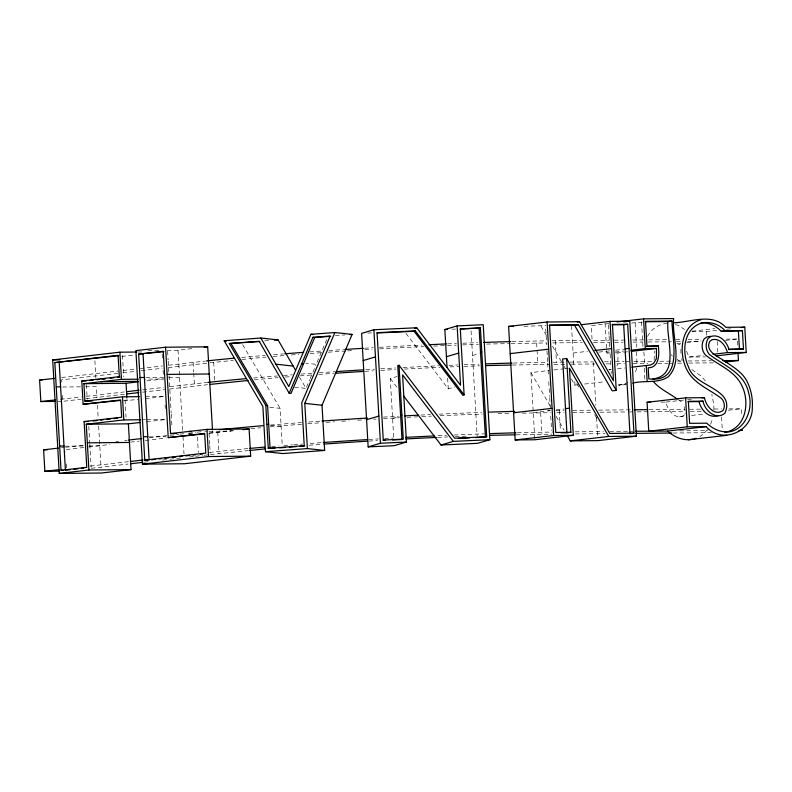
<?xml version="1.0" encoding="UTF-8"?>
<svg xmlns="http://www.w3.org/2000/svg" width="792" height="792" viewBox="0 0 792 792"><rect width="100%" height="100%" fill="white"/><g stroke="black" fill="none" stroke-linecap="round" stroke-linejoin="round"><path stroke-width="0.59" stroke-dasharray="3.96 2.97" d="M643.866 351.965L644.936 364.528M680.902 353.252L680.942 346.47M627.611 351.777L617.988 352.885L617.859 363.261L616.918 365.736M654.182 360.063L654.301 350.965M713.839 409.89L713.899 405.316L711.81 394.267M636.748 368.092L634.837 374.121M710.582 424.294L712.701 418.513M306.484 387.298L309.731 379.655M310.187 378.556L315.751 365.449M326.73 339.56L316.216 364.36L305.87 363.241M647.579 336.442C651.677 328.007 660.736 322.988 670.032 323.215M707.454 429.541L703.524 433.976L699.92 436.521M684.516 414.939C676.012 421.136 667.211 410.117 665.973 402.088L660.073 402.148M627.908 382.318L625.205 383.922L618.681 385.338L629.511 384.09M393.673 437.045L390.298 378.526L397 376.547M472.507 355.519L479.209 353.539M405.95 333.353L448.272 388.872L454.964 386.892M392.604 418.513L399.307 416.533M608.801 369.834L610.909 369.567M121.701 356.42L135.135 354.875M167.191 350.331L178.022 350.232L193.446 348.46M61.707 377.537L118.206 371.042M123.116 370.478L135.402 369.062M140.313 368.498L162.419 365.963M168.567 365.251L193.129 362.429A256.717 13.434 -3.3 0 1 205.366 361.073M117.959 373.378L61.489 379.873L61.627 382.259M122.869 372.814L135.145 371.408M141.283 370.696L162.152 368.3M168.29 367.597L208.791 362.934M210.019 362.795L233.383 360.37M524.205 326.274L545.817 325.562M609.296 323.572L591.258 325.641L592.109 340.461L609.315 340.243M631.541 323.037L642.371 322.166M146.787 380.893L163.588 378.962L145.54 379.13M60.489 399.297L81.368 396.891M86.279 396.327L124.354 391.951M142.778 389.832L163.657 387.437M169.805 386.734L194.367 383.902A256.717 13.434 -3.3 0 1 206.603 382.546M63.954 401.207L81.14 399.227M86.051 398.663L125.334 394.149M142.52 392.179L164.617 389.634M169.528 389.07L207.583 384.694M692.079 331.195L714.938 328.571M692.02 331.709L706.266 331.571L717.097 330.323M726.719 329.215L731.531 328.67M123.443 400.772L137.947 399.485M145.213 398.653L164.597 396.426L145.342 396.604M573.091 353.004L587.535 351.341M598.831 352.123L609.662 350.876M615.681 350.193L624.106 349.223M680.823 343.223L676.012 343.777L680.1 344.579M686.842 342.53L701.276 340.877M606.632 350.618L606.761 352.994L610.375 352.579M615.186 352.024L623.611 351.054M725.423 340.382L737.194 339.025L737.54 344.995M534.748 438.52L530.947 372.596L548.995 370.517M553.806 369.963L563.439 368.864M564.637 368.726L568.25 368.31M686.575 351.212L688.971 357.043L703.405 355.39M146.55 421.74L165.924 419.512L146.668 419.701M608.949 369.824L611.355 369.547M617.374 368.864L624.591 368.032M571.309 378.833L574.952 385.159L577.358 384.882M584.575 384.051L605.029 381.704M60.816 447.846L64.499 447.421M65.726 447.282L84.15 445.163M116.087 441.49L118.543 441.203M124.681 440.5L127.146 440.223M149.252 437.679L178.725 434.293M179.952 434.145L183.645 433.729M188.555 433.165L195.921 432.313M618.285 384.773L625.502 383.942M83.922 447.5L65.508 449.608L65.647 451.994M88.833 446.935L109.702 444.53M130.571 442.134L139.164 441.144M145.302 440.441L166.171 438.045M209.137 433.105L232.482 430.61M209.058 433.194L234.462 430.66M533.254 412.582L550.103 410.642M556.113 409.949L564.538 408.989M90.308 466.072L128.383 461.696M91.298 468.27L128.126 464.033M144.085 462.201L148.995 461.637M162.499 460.083L168.637 459.38M169.864 459.231L183.368 457.687M189.506 456.974L194.416 456.41M195.644 456.271L203.009 455.43M204.237 455.281L209.147 454.717M210.375 454.578L248.48 450.589M665.973 402.088L686.426 399.742M687.634 399.604L693.644 398.911M728.264 410.256L741.213 408.771L741.559 414.731M679.556 416.82L685.575 416.137M691.594 415.444L703.623 414.058M241.986 359.499L260.429 357.618A226.76 11.87 -3.3 0 1 266.112 357.113M254.291 379.843L261.667 379.101A226.76 11.87 -3.3 0 1 277.913 377.665M250.925 428.739L260.766 427.739M264.627 340.887L269.518 340.53M335.353 335.65L344.936 334.937M367.736 333.085L372.626 332.858M451.965 329.215L455.519 329.056M486.585 344.084L509.791 343.599M511.008 343.579L546.539 342.946M512.246 365.053L549.014 364.409M497.93 413.672L511.365 413.394M522.354 413.167L550.559 412.691M516.265 434.798L551.796 434.165M551.925 340.788A256.717 13.434 -3.3 0 1 555.222 340.758L581.041 340.51M614.236 340.194L626.531 340.075M632.679 340.015L643.747 339.917M648.668 339.867L667.111 339.689M675.715 339.61L681.862 339.55M688.01 339.491L701.534 339.362M726.125 339.134L737.194 339.025M552.727 342.887L582.397 342.609M593.535 342.5L609.602 342.352M614.552 342.302L623.205 342.213M633.095 342.124L642.995 342.025M647.935 341.986L671.438 341.758M676.378 341.708L681.328 341.669M687.505 341.609L701.108 341.481M147.936 350.519L161.172 350.391M137.957 352.014L143.966 351.955M606.761 352.994L610.127 352.965M615.74 352.905L617.988 352.885M688.971 357.043L705.385 356.895M553.163 362.261A256.717 13.434 -3.3 0 1 556.459 362.231L565.062 362.152M569.983 362.102L593.347 361.885M604.405 361.776L610.553 361.716M615.473 361.667L624.086 361.588M625.314 361.578L628.996 361.538M633.917 361.498L653.588 361.31M659.736 361.251L672.032 361.132M676.952 361.083L681.872 361.043M688.02 360.984L711.384 360.756M553.964 364.36L565.092 364.261M571.27 364.201L594.772 363.974M605.9 363.875L610.84 363.825M617.027 363.766L624.442 363.696M633.105 363.607L647.935 363.469M657.835 363.38L667.725 363.28M668.963 363.271L672.675 363.231M677.615 363.191L682.565 363.142M688.743 363.082L713.473 362.845M145.896 377.725L163.944 377.556M168.755 377.507L179.596 377.408M62.687 387.001L80.734 386.833M85.546 386.783L96.386 386.684L97.02 397.772M57.866 401.395L62.726 401.346L62.38 395.376M555.944 410.533A256.717 13.434 -3.3 0 1 559.241 410.494L564.161 410.454M572.764 410.365L592.436 410.177M598.584 410.127L630.551 409.82M648.994 409.642L684.654 409.306M689.575 409.256L700.633 409.157M714.166 409.028L721.542 408.949M728.917 408.88L741.213 408.771M556.746 412.632L564.161 412.563M572.824 412.474L592.604 412.286M600.029 412.216L627.224 411.959M628.462 411.949L632.174 411.909M637.124 411.87L685.347 411.404M690.297 411.365L701.425 411.256M143.065 419.73L145.471 419.71M209.137 431.284L230.799 431.076M188.595 433.392L193.406 433.343M575.23 431.828L603.514 431.561M609.662 431.501L628.106 431.333M629.333 431.323L633.026 431.284M679.744 430.838L708.028 430.571M149.302 436.897L166.152 436.729M575.299 433.937L604.969 433.66M672.982 433.016L711.315 432.65M64.894 446.183L84.15 445.995M88.961 445.955L99.792 445.846M294.535 387.149L306.019 388.387L299.277 376.695M269.765 407.227L280.101 408.345L282.209 444.906M270.805 425.255L281.14 426.373M675.408 324.542L678.398 325.462L684.714 329.541M678.12 399.633L683.169 403.069M677.051 359.32L681.793 362.568M691.792 369.527L700.92 375.873L705.533 381.101M390.298 378.526L397.01 387.328M671.359 354.638L672.309 356.063M242.659 344.728L280.101 408.345M576.804 383.585L579.269 387.862M594.663 414.612L597.128 418.899M530.947 372.596L550.608 406.742M556.133 416.344L564.112 430.214M541.005 326.116L546.46 335.61M552.519 346.153L561.617 361.964M564.043 366.181L565.25 368.29M681.734 358.667L682.061 360.825M717.186 341.322L717.809 352.064M721.552 417.028L722.304 430.155M706.266 331.571L706.474 335.184M684.635 406.642L685.06 413.988M641.53 321.78L642.956 346.53M644.203 368.26L644.846 379.338M635.154 322.997L636.55 347.173M608.444 324.878L608.998 334.531M609.068 335.739L609.771 347.807M610.117 353.935L610.83 366.241M611.117 371.161L611.256 373.626M605.048 323.284L606.563 349.43M593.386 362.578L595.841 405.257M596.544 417.453L597.673 436.966M571.527 325.829L573.923 367.29M574.744 381.586L574.952 385.159M555.222 340.758L556.459 362.231M559.241 410.494L560.409 430.779M545.737 329.096L546.648 344.787M546.995 350.846L547.628 361.944M547.708 363.172L548.49 376.735M548.767 381.665L549.618 396.455M549.697 397.693L550.331 408.781M550.747 416.028L551.588 430.502M536.649 343.045L536.996 349.005M537.065 350.203L537.887 364.518M540.669 412.78L541.906 434.263M471.082 330.818L477.15 436.016M447.648 378.16L448.272 388.872M213.701 362.37L214.88 382.655M217.731 432.115L218.968 453.588M212.523 430.7L212.662 433.165M209.038 433.382L209.682 444.441M209.751 445.668L210.177 453.044M193.129 362.429L193.684 371.973M193.753 373.171L194.367 383.902M197.426 436.946L198.317 452.46M178.022 350.232L182.645 430.412M183.001 436.57L184.001 453.865M167.617 351.232L168.122 359.855M168.191 361.093L168.904 373.418M169.042 375.883L170.181 395.624M170.25 396.851L171.181 412.899M171.25 414.127L172.032 427.7M162.162 354.252L162.38 357.954M163.093 370.31L163.38 375.25M165.083 404.93L165.3 408.573M126.918 398.406L127.047 400.742M122.483 355.271L123.71 376.636M125.057 399.911L126.057 417.196M94.891 360.746L95.881 378.041M97.446 405.177L98.228 418.73M98.654 426.126L101.079 468.082M86.377 384.625L87.229 399.326M88.783 426.294L89.753 443.025M89.823 444.233L91.149 467.29M66.33 463.934L66.746 471.091M636.679 351.886L636.926 364.736M253.519 377.992A256.717 13.434 -3.3 0 1 277.388 375.962M283.566 375.467A256.717 13.434 -3.3 0 1 292.298 374.774M301.108 374.101A256.717 13.434 -3.3 0 1 312.058 373.289M319.226 372.775A256.717 13.434 -3.3 0 1 335.036 371.686M365.894 369.696A256.717 13.434 -3.3 0 1 374.497 369.181M380.675 368.815A256.717 13.434 -3.3 0 1 395.594 367.973M403.069 367.567A256.717 13.434 -3.3 0 1 438.699 365.795M448.866 365.34A256.717 13.434 -3.3 0 1 457.727 364.963M464.023 364.706A256.717 13.434 -3.3 0 1 478.932 364.132M513.285 363.043A256.717 13.434 -3.3 0 1 547.519 362.34M285.17 377.061A226.76 11.87 -3.3 0 1 291.308 376.556M300.029 375.863A226.76 11.87 -3.3 0 1 311.395 374.992M318.701 374.448A226.76 11.87 -3.3 0 1 334.214 373.339M364.825 371.339A226.76 11.87 -3.3 0 1 373.388 370.814M380.734 370.379A226.76 11.87 -3.3 0 1 395.564 369.547M404.227 369.082A226.76 11.87 -3.3 0 1 439.897 367.349M450.034 366.924A226.76 11.87 -3.3 0 1 458.835 366.567M463.815 366.379A226.76 11.87 -3.3 0 1 479.615 365.815M241.669 357.469A256.717 13.434 -3.3 0 1 265.221 355.39M273.695 354.687A256.717 13.434 -3.3 0 1 283.566 353.885M309.642 351.905A256.717 13.434 -3.3 0 1 321.611 351.044M328.898 350.539A256.717 13.434 -3.3 0 1 343.649 349.549M364.657 348.223A256.717 13.434 -3.3 0 1 373.26 347.698M379.437 347.341A256.717 13.434 -3.3 0 1 421.661 345.074M447.628 343.867A256.717 13.434 -3.3 0 1 456.489 343.481M462.785 343.223A256.717 13.434 -3.3 0 1 477.695 342.659M512.048 341.57A256.717 13.434 -3.3 0 1 546.282 340.857M273.111 356.499A226.76 11.87 -3.3 0 1 285.15 355.479M291.308 354.974A226.76 11.87 -3.3 0 1 298.792 354.38M310.157 353.509A226.76 11.87 -3.3 0 1 321.007 352.717M328.155 352.202A226.76 11.87 -3.3 0 1 346.391 350.965M347.609 350.876A226.76 11.87 -3.3 0 1 353.757 350.48M364.805 349.787A226.76 11.87 -3.3 0 1 372.151 349.341M379.497 348.906A226.76 11.87 -3.3 0 1 423.819 346.559M433.57 346.104A226.76 11.87 -3.3 0 1 456.35 345.144M462.568 344.896A226.76 11.87 -3.3 0 1 478.378 344.342M209.474 452.41A256.717 13.434 -3.3 0 1 249.589 448.44M271.686 446.51A256.717 13.434 -3.3 0 1 278.962 445.906M283.873 445.5A256.717 13.434 -3.3 0 1 292.565 444.817M293.812 444.718A256.717 13.434 -3.3 0 1 302.613 444.035M310.187 443.47A256.717 13.434 -3.3 0 1 323.255 442.52M368.676 439.51A256.717 13.434 -3.3 0 1 378.526 438.917M384.694 438.56A256.717 13.434 -3.3 0 1 393.386 438.065M437.907 435.758A256.717 13.434 -3.3 0 1 446.53 435.362M454.153 435.026A256.717 13.434 -3.3 0 1 484.179 433.828M517.305 432.778A256.717 13.434 -3.3 0 1 552.687 432.066M309.088 445.213A226.76 11.87 -3.3 0 1 322.73 444.193M368.844 441.075A226.76 11.87 -3.3 0 1 377.408 440.56M437.56 437.382A226.76 11.87 -3.3 0 1 447.728 436.927M455.321 436.61A226.76 11.87 -3.3 0 1 467.834 436.115M197.149 432.175A256.717 13.434 -3.3 0 1 203.702 431.432M204.821 431.313A256.717 13.434 -3.3 0 1 208.237 430.937M270.448 425.037A256.717 13.434 -3.3 0 1 301.376 422.562M308.949 421.997A256.717 13.434 -3.3 0 1 320.81 421.126M383.457 417.077A256.717 13.434 -3.3 0 1 398.376 416.236M420.75 415.058A256.717 13.434 -3.3 0 1 430.581 414.572M439.085 414.167A256.717 13.434 -3.3 0 1 481.714 412.394M548.005 410.632A256.717 13.434 -3.3 0 1 550.311 410.603M270.131 426.848A226.76 11.87 -3.3 0 1 301.564 424.225M307.85 423.74A226.76 11.87 -3.3 0 1 321.493 422.71M326.215 422.374A226.76 11.87 -3.3 0 1 334.59 421.78M341.857 421.275A226.76 11.87 -3.3 0 1 349.183 420.78M357.776 420.225A226.76 11.87 -3.3 0 1 365.152 419.76M373.725 419.225A226.76 11.87 -3.3 0 1 376.17 419.087M383.516 418.651A226.76 11.87 -3.3 0 1 399.584 417.74M407.009 417.344A226.76 11.87 -3.3 0 1 420.552 416.651M421.77 416.592A226.76 11.87 -3.3 0 1 431.462 416.127M440.134 415.731A226.76 11.87 -3.3 0 1 482.397 414.087"/><path stroke-width="1.19" d="M630.828 350.222L645.262 348.569L656.489 348.46L656.36 358.835L653.489 363.508L650.47 365.013L631.808 367.201M658.36 345.955C659.32 354.024 659.469 367.666 648.212 367.805L648.846 378.873C683.704 383.051 672.269 341.451 671.962 321.077L645.529 321.324L646.955 346.064L658.36 345.955L646.371 346.5M310.929 334.313L288.793 386.526L260.835 338.026L224.185 340.748L262.875 406.474L265.478 451.688L282.704 453.549L324.621 450.45L322.017 405.237L352.123 334.402L334.887 332.541L310.929 334.313L313.226 334.561M289.179 393.268L312.919 337.303L330.155 336.026L301.762 402.821L304.237 445.678L268.27 448.351L265.805 405.474L229.324 343.5L259.212 341.283L289.179 393.268L290.971 393.466L314.711 337.491L330.719 336.303M324.621 450.45L307.395 448.579L304.781 403.366L334.887 332.541M693.921 439.085L695.96 438.313M727.789 431.699C746.539 426.047 749.678 401.297 741.916 385.773C734.907 370.557 717.572 364.944 705.316 354.846C701.554 350.549 701.168 343.787 704.108 338.956L706.89 336.927L710.345 336.323M701.306 319.622C680.813 325.324 678.457 352.44 686.466 368.933C693.228 383.704 709.652 389.218 721.67 398.643C724.492 401.801 725.393 406.86 723.017 410.513C714.513 416.701 705.712 405.692 704.474 397.663L685.595 397.851L647.094 402.277L648.767 431.244L687.268 426.819L706.147 426.64C722.185 444.946 752.746 431.432 752.301 407.751C752.895 399.495 751.39 391.208 748.084 383.615C743.361 372.002 731.838 366.31 722.185 359.449C715.889 355.816 704.801 350.084 709.998 341.174L711.84 339.827C719.958 337.451 725.65 345.787 727.472 352.618L746.222 352.44L744.767 327.145L725.769 327.324C712.216 312.335 690.476 322.393 673.636 322.799M701.92 323.047C683.496 328.096 681.437 352.42 688.604 367.191C694.534 387.209 736.035 388.565 724.858 413.246C716.037 420.691 704.652 410.474 702.989 401.148L688.357 401.287L689.624 423.334L706.672 423.166C712.097 428.175 718.987 431.937 726.541 431.868M457.132 325.908L460.548 385.239L416.75 327.769L373.893 329.739L361.607 333.373L368.151 446.886L394.168 445.688L406.454 442.055L402.583 374.893L453.301 441.382L489.852 439.699L483.229 324.71L457.132 325.908L444.847 329.541L447.034 367.438M414.513 328.433L416.75 327.769M414.077 331.284L415.355 330.907L464.112 394.871L462.835 395.248L414.077 331.284L377.022 332.987M363.182 360.548L375.457 356.915M460.211 329.165L480.407 327.918L486.684 436.768L475.556 437.6M486.684 436.768L454.687 438.243L399.019 365.27L397.742 365.647L401.999 439.51L392.575 439.936M446.411 356.717L458.697 353.083M480.516 352.4L481.793 352.024M366.587 419.71L378.873 416.077M400.613 415.394L401.89 415.018M368.151 446.886L380.437 443.253L406.454 442.055M403.722 396.129L441.025 445.015L453.301 441.382M489.852 439.699L477.576 443.332L441.025 445.015M652.865 378.903C680.625 375.388 665.864 338.966 667.963 321.532L671.962 321.077M717.899 415.741C708.612 418.622 701.019 409.87 698.98 401.603L688.01 401.712M724.63 432.076C744.549 433.016 753.915 409.405 748.608 392.822C744.51 372.913 723.73 365.577 709.315 354.38C705.553 350.094 705.167 343.332 708.117 338.501L710.889 336.471C719.413 333.778 726.739 341.51 728.888 349.143L743.47 349.005L742.411 330.63L721.175 331.254C716.374 326.245 709.84 322.819 702.781 322.948M635.481 431.264L667.646 431.066C674.289 437.293 683.644 441.144 692.792 439.223M140.491 422.443L128.383 423.829L131.026 469.616L101.356 473.022L59.242 473.428L52.688 359.905L119.899 352.183L136.749 352.024M165.558 347.223L135.897 350.628L142.441 464.152L184.566 463.746L250.678 456.152L249.104 428.977L206.979 429.373L170.537 433.561L165.558 347.223L207.682 346.817L212.454 429.462M63.221 470.27L61.033 470.29L54.826 362.587L118.107 355.311L119.335 376.675L81.794 380.992L83.13 404.267L120.216 400.475M54.826 362.587L118.83 355.697M148.055 460.073L144.768 460.103L138.659 354.093L163.241 351.272L168.221 437.61L204.188 433.937M138.659 354.093L163.934 351.658M204.128 347.233L207.682 346.817M55.43 401.415L40.837 401.554L39.6 380.081L54.341 378.388M636.382 436.204L608.761 436.461L569.448 368.171L573.329 435.333L534.828 439.758L515.156 439.946L508.613 326.423L547.114 321.998L579.506 321.691L613.453 380.734L610.028 321.403L629.759 321.215L636.382 436.204L597.881 440.629L570.26 440.887L567.181 435.55M577.101 321.968L579.506 321.691M89.753 380.536L93.337 380.13M96.921 379.714L99.307 379.437M102.891 379.031L105.277 378.754L100.901 378.794M110.197 378.19L113.88 377.764M117.572 377.338L120.028 377.061M574.507 325.205L578.507 324.74L616.255 390.397L612.246 390.852L574.507 325.205L549.153 325.443M581.15 324.72L610.028 321.403M617.087 321.908L643.549 318.859L673.655 318.572C671.527 337.055 683.258 361.667 668.21 376.824C657.855 383.833 644.322 380.091 632.729 383.11M92.149 401.069L84.922 401.138L83.922 383.675L121.463 379.358L138.313 379.2M623.74 321.908L629.759 321.215M623.68 324.73L627.68 324.274L633.966 433.184L629.957 433.65L623.68 324.73L611.959 324.849M83.922 383.675L126.047 383.278L138.293 381.863M700.346 323.225C709.325 321.017 718.997 323.898 725.175 330.799M40.837 401.554L55.579 399.861M126.819 391.674L139.095 390.258M126.562 394.01L138.838 392.594M210.038 384.417L248.144 380.477M84.922 401.138L122.473 396.822L139.323 396.663M510.177 353.598L548.678 349.173M741.163 327.561L744.767 327.145M83.13 404.267L120.681 399.95L121.671 417.236L84.13 421.552L86.764 467.339L61.033 470.29M721.175 331.254L742.411 330.63M594.752 350.519L611.592 348.579M625.076 348.876L629.076 348.411M633.966 433.184L609.751 433.412L566.646 358.519L562.647 358.974L566.904 432.778L561.063 432.828M631.224 351.361L656.489 348.46M93.357 420.958L96.99 420.532M100.624 420.116L103.039 419.839M106.672 419.423L110.306 419.008M113.939 418.592L117.572 418.166M59.242 473.428L88.902 470.012L86.259 424.235L123.799 419.918L140.649 419.76M728.531 349.569L743.47 349.005M713.028 354.281L727.472 352.618M716.146 355.905L746.222 352.44M725.482 361.993L738.431 360.499L738.015 353.341M59.449 471.161L44.857 471.299L43.619 449.816L58.361 448.123M128.373 440.075L141.877 438.52M168.221 437.61L204.663 433.422L205.791 453.083L144.768 460.103M243.005 429.68L249.104 428.977M513.592 412.771L552.093 408.345M565.508 408.642L569.507 408.177M44.857 471.299L59.598 469.607M130.838 461.409L143.114 460.003M151.589 459.776L155.252 459.36M158.915 458.934L161.35 458.657M165.013 458.231L168.676 457.816M172.339 457.39L176.002 456.974M179.665 456.548L182.101 456.271M185.764 455.845L189.427 455.43M193.09 455.004L195.525 454.727M200.416 454.163L202.851 453.885M66.637 470.111L70.32 469.686M73.993 469.27L77.666 468.844M81.348 468.418L83.794 468.141M130.581 463.756L142.857 462.34M702.068 397.94L704.474 397.663M142.441 464.152L208.553 456.548L250.678 456.152M698.98 401.603L702.989 401.148M566.904 432.778L570.903 432.313L566.646 358.519M515.156 439.946L553.658 435.521L573.329 435.333M570.26 440.887L608.761 436.461M667.646 431.066L706.147 426.64M738.916 430.65L742.451 430.244L739.995 430.264M688.248 439.768L726.749 435.343M249.708 450.47L265.686 448.836M274.398 340.164L278.071 339.897L295.604 370.319M349.727 334.58L352.123 334.402M229.324 343.5L259.806 341.56M268.27 448.351L274.864 448.183M279.655 447.836L285.645 447.391M289.248 447.124L296.436 446.589M300.029 446.322L304.831 445.965M265.478 451.688L307.395 448.579M415.355 330.907L377.061 332.66L383.259 440.055L403.276 439.134L399.019 365.27M444.847 329.541L447.223 329.432M480.407 327.918L460.3 328.838L464.112 394.871M383.16 440.372L385.516 440.263M458.34 438.392L469.408 437.887M511.028 365.072L487.822 365.558A226.76 11.87 -3.3 0 0 485.506 365.627M515.048 434.818L491.842 435.303A226.76 11.87 -3.3 0 0 489.525 435.372M645.134 321.75L667.963 321.532M578.507 324.74L549.539 325.017L555.727 432.462L570.903 432.313M627.68 324.274L612.454 324.423L616.255 390.397M508.613 326.423L513.414 326.383M52.688 359.905L59.915 359.835M722.443 360.657L738.431 360.499M167.132 374.398L209.256 374.002M140.006 377.517L144.391 377.477M39.6 380.081L42.035 380.051M81.794 380.992L86.17 380.952M101.069 381.704L138.372 381.348M56.222 386.862L60.608 386.813M647.094 402.277L650.638 402.237M634.243 409.781L647.767 409.652M84.13 421.552L88.506 421.512M86.259 424.235L128.383 423.829M188.684 431.482L191.09 431.452M170.537 433.561L176.557 433.511M188.892 435.234L193.278 435.194M143.421 436.679L147.797 436.639M635.887 433.363L671.745 433.026M87.328 442.837L129.452 442.441M59.638 446.025L64.013 445.985M43.619 449.816L47.273 449.787M88.902 470.012L131.026 469.616M312.919 337.303L314.711 337.491M260.835 338.026L278.071 339.897M224.185 340.748L226.482 340.996M301.702 363.736L303.494 363.934M275.923 364.201L293.159 366.072M304.781 403.366L322.017 405.237M265.805 405.474L267.597 405.672L270.062 448.539M266.884 424.294L268.676 424.482M677.111 398.94C669.23 393.099 659.746 389.169 653.36 381.516M231.115 343.688L267.597 405.672M738.401 331.096L739.461 349.46M685.595 397.851L687.268 426.819M643.549 318.859L645.262 348.569M646.242 365.538L647.163 381.457M547.114 321.998L553.658 435.521M479.13 328.294L485.407 437.154M373.893 329.739L380.437 443.253M206.979 429.373L208.553 456.548M143.035 354.054L149.144 460.063M126.047 383.278L126.849 397.247M119.899 352.183L121.463 379.358M122.473 396.822L123.799 419.918M59.202 362.548L65.409 470.25M207.771 382.417A256.717 13.434 -3.3 0 1 245.57 378.705M336.263 371.596A256.717 13.434 -3.3 0 1 363.429 369.844M486.238 363.875A256.717 13.434 -3.3 0 1 511.998 363.073M335.432 373.26A226.76 11.87 -3.3 0 1 363.597 371.418M206.534 360.944A256.717 13.434 -3.3 0 1 233.788 358.202M284.813 353.796A256.717 13.434 -3.3 0 1 303.663 352.341M344.886 349.47A256.717 13.434 -3.3 0 1 363.419 348.292M429.007 344.718A256.717 13.434 -3.3 0 1 446.351 343.916M483.783 342.441A256.717 13.434 -3.3 0 1 510.761 341.6M323.898 444.104A226.76 11.87 -3.3 0 1 367.617 441.154M405.771 438.956A226.76 11.87 -3.3 0 1 436.283 437.441M249.589 448.44A256.717 13.434 -3.3 0 1 264.538 447.114M323.255 442.52A256.717 13.434 -3.3 0 1 367.448 439.59M405.841 437.372A256.717 13.434 -3.3 0 1 434.263 435.937M490.258 433.61A256.717 13.434 -3.3 0 1 516.018 432.818M220.117 429.69A256.717 13.434 -3.3 0 1 263.3 425.641M322.017 421.047A256.717 13.434 -3.3 0 1 367.438 418.037M404.603 415.899A256.717 13.434 -3.3 0 1 418.275 415.186M489.02 412.137A256.717 13.434 -3.3 0 1 514.78 411.345"/></g></svg>
